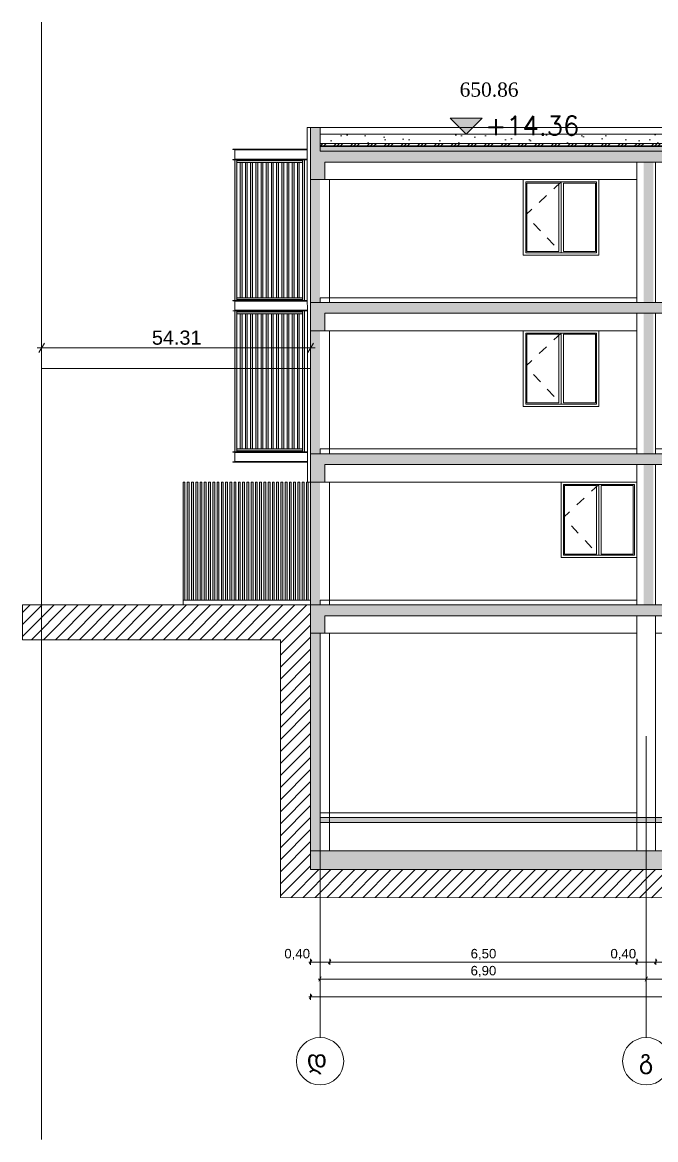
# Model space of a CAD drawing. Header units: metres. Extents: x 476297 to 476657, y 4620828 to 4621206.
# Drawn here: x 476625.91 to 476639.31, y 4621104.09 to 4621127.73 of the extents above; entities that cross this region are included whole.
import ezdxf

# ---------------------------------------------------------------- set-up
doc = ezdxf.new("R2010")
doc.units = ezdxf.units.M
doc.header["$MEASUREMENT"] = 0
doc.linetypes.add('Dashed', pattern=[0.423333, 0.211667, -0.211667])
for name, color, linetype in [('0_0 Architecture', 7, 'Continuous'), ('0_Pen_No__1', 7, 'Continuous'), ('0_Pen_No__250', 7, 'Continuous'), ('0_Pen_No__7', 7, 'Continuous'), ('2D Drafting - General_Pen_No__250', 7, 'Continuous'), ('2D Drafting - General_Pen_No__250_Pen_No__7', 7, 'Continuous'), ('2D Drafting - General_Pen_No__7', 7, 'Continuous'), ('a-iataki_Pen_No__5_Pen_No__5', 7, 'Continuous'), ('gegmebi_Pen_No__7', 7, 'Continuous'), ('kar-panjara_Pen_No__7', 7, 'Continuous'), ('New2D Drafting - General_Pen_No__250_Pen_No__7', 7, 'Continuous'), ('New2D Drafting - General_Pen_No__30_Pen_No__9_Pen_No__9', 7, 'Continuous'), ('New2D Drafting - General_Pen_No__7', 7, 'Continuous'), ('NewNew_piketebi_Pen_No__7', 7, 'Continuous'), ('Newreg_nak', 7, 'Continuous'), ('NewStructural - Bearing', 7, 'Continuous'), ('Structural - Bearing', 7, 'Continuous'), ('Structural - Bearing_Pen_No__7_Pen_No__7', 7, 'Continuous'), ('zoma', 7, 'Continuous'), ('zoma_Pen_No__1', 7, 'Continuous'), ('zoma_Pen_No__5_Pen_No__5', 7, 'Continuous')]:
    doc.layers.add(name, color=color, linetype=linetype)
doc.styles.add('GENERATED_STYLE_2', font='arial.ttf')
doc.styles.add('GENERATED_STYLE_6', font='times.ttf')
doc.styles.add('GENERATED_STYLE_7', font='sylfaen.ttf')
doc.linetypes.add('Break', pattern='A,0,[1,A-1 áƒ¡áƒ\x90áƒ®áƒšáƒ˜ - áƒ›áƒ¨áƒ”áƒœáƒ”áƒ‘áƒšáƒ”áƒ‘áƒ¡1.Shx,S=0.015679,R=0,X=0,Y=0],-1.975557,0', length=1.975557)
doc.dimstyles.new('GENERATED_STYLE__1', dxfattribs={"dimtxt": 0.2, "dimasz": 0.064421, "dimexe": 0.18, "dimexo": 0.003, "dimgap": 0.09, "dimtad": 1, "dimtih": 1, "dimtoh": 1, "dimzin": 0, "dimdsep": 46, "dimtxsty": 'GENERATED_STYLE_2', "dimblk": 'ARROWHEAD_2', "dimblk1": 'ARROWHEAD_2', "dimblk2": 'ARROWHEAD_2', "dimcen": 0.09, "dimclrd": 142, "dimclre": 142, "dimclrt": 142, "dimadec": 0, "dimazin": 0, "dimtfac": 1, "dimtdec": 4, "dimtmove": 0, "dimatfit": 3, "dimfxl": 1, "dimtolj": 1, "dimtzin": 0, "dimarcsym": 0})
doc.dimstyles.new('GENERATED_STYLE__3', dxfattribs={"dimtxt": 0.3, "dimasz": 0.152, "dimexe": 0.18, "dimexo": 0.003, "dimgap": 0.09, "dimtad": 1, "dimtih": 1, "dimtoh": 1, "dimzin": 0, "dimdsep": 46, "dimtxsty": 'GENERATED_STYLE_2', "dimblk": 'ARROWHEAD_2', "dimblk1": 'ARROWHEAD_2', "dimblk2": 'ARROWHEAD_2', "dimcen": 0.09, "dimclrd": 1, "dimclre": 1, "dimclrt": 1, "dimadec": 0, "dimazin": 0, "dimtfac": 1, "dimtdec": 4, "dimtmove": 0, "dimatfit": 3, "dimfxl": 1, "dimtolj": 1, "dimtzin": 0, "dimarcsym": 0})

# ---------------------------------------------------------------- blocks, each defined once
blk = doc.blocks.new('*D131', base_point=(476844.527, 4621385.791))
at = {"layer": 'zoma', "color": 142, "linetype": 'Continuous', "lineweight": 0, "transparency": 16777216}
for p, q in [((476632.231, 4621107.532), (476632.182, 4621107.447)), ((476632.207, 4621107.426), (476632.207, 4621107.553)), ((476639.131, 4621107.532), (476639.082, 4621107.447)), ((476639.107, 4621107.426), (476639.107, 4621107.553)), ((476632.165, 4621107.489), (476632.207, 4621107.489)), ((476632.207, 4621107.489), (476639.107, 4621107.489)), ((476639.107, 4621107.489), (476642.606, 4621107.489))]:
    blk.add_line(p, q, dxfattribs=at)
at = {"layer": 'zoma', "color": 142, "lineweight": 0, "transparency": 16777216, "insert": (476635.391, 4621107.529), "char_height": 0.2, "attachment_point": 7, "style": 'GENERATED_STYLE_2'}
blk.add_mtext('\\A1;{\\pql;\\fArial CYR|b0|i0|c204|p34;6,90}', dxfattribs=at)
blk = doc.blocks.new('ARROWHEAD_2')
at = {"color": 0, "linetype": 'Continuous', "lineweight": 0}
for p, q in [((0, 0), (-1, 0)), ((-0.38, -0.66), (0.38, 0.66))]:
    blk.add_line(p, q, dxfattribs=at)
blk = doc.blocks.new('*D132', base_point=(476844.527, 4621385.791))
at = {"layer": 'zoma', "color": 142, "linetype": 'Continuous', "lineweight": 0, "transparency": 16777216}
for p, q in [((476639.131, 4621107.532), (476639.082, 4621107.447)), ((476642.631, 4621107.532), (476642.582, 4621107.447)), ((476642.606, 4621107.426), (476642.606, 4621107.553)), ((476639.107, 4621107.489), (476642.606, 4621107.489))]:
    blk.add_line(p, q, dxfattribs=at)
at = {"layer": 'zoma', "color": 142, "lineweight": 0, "transparency": 16777216, "insert": (476640.59, 4621107.529), "char_height": 0.2, "attachment_point": 7, "style": 'GENERATED_STYLE_2'}
blk.add_mtext('\\A1;{\\pql;\\fArial CYR|b0|i0|c204|p34;3,50}', dxfattribs=at)
blk = doc.blocks.new('*D134', base_point=(476844.527, 4621385.791))
at = {"layer": 'zoma', "color": 142, "linetype": 'Continuous', "lineweight": 0, "transparency": 16777216}
for p, q in [((476631.965, 4621107.849), (476632.007, 4621107.849)), ((476632.031, 4621107.892), (476631.982, 4621107.807)), ((476632.007, 4621107.786), (476632.007, 4621107.913)), ((476632.007, 4621107.849), (476632.41, 4621107.849)), ((476632.434, 4621107.892), (476632.385, 4621107.807)), ((476632.41, 4621107.786), (476632.41, 4621107.913)), ((476632.41, 4621107.849), (476638.907, 4621107.849))]:
    blk.add_line(p, q, dxfattribs=at)
at = {"layer": 'zoma', "color": 142, "lineweight": 0, "transparency": 16777216, "insert": (476631.45, 4621107.889), "char_height": 0.2, "attachment_point": 7, "style": 'GENERATED_STYLE_2'}
blk.add_mtext('\\A1;{\\pql;\\fArial CYR|b0|i0|c204|p34;0,40}', dxfattribs=at)
blk = doc.blocks.new('*D135', base_point=(476844.527, 4621385.791))
at = {"layer": 'zoma', "color": 142, "linetype": 'Continuous', "lineweight": 0, "transparency": 16777216}
for p, q in [((476632.434, 4621107.892), (476632.385, 4621107.807)), ((476632.41, 4621107.849), (476638.907, 4621107.849)), ((476638.931, 4621107.892), (476638.882, 4621107.807))]:
    blk.add_line(p, q, dxfattribs=at)
at = {"layer": 'zoma', "color": 142, "lineweight": 0, "transparency": 16777216, "char_height": 0.2, "attachment_point": 7, "style": 'GENERATED_STYLE_2'}
for s, insert in [('\\A1;{\\pql;\\fArial CYR|b0|i0|c204|p34;6,50}', (476635.392, 4621107.889)), ('\\A1;{\\pql;\\fArial CYR|b0|i0|c204|p34;0,40}', (476638.35, 4621107.889))]:
    blk.add_mtext(s, dxfattribs=dict(at, insert=insert))
blk = doc.blocks.new('*D136', base_point=(476844.527, 4621385.791))
at = {"layer": 'zoma', "color": 142, "linetype": 'Continuous', "lineweight": 0, "transparency": 16777216}
for p, q in [((476632.41, 4621107.849), (476638.907, 4621107.849)), ((476638.931, 4621107.892), (476638.882, 4621107.807)), ((476638.907, 4621107.786), (476638.907, 4621107.913)), ((476638.907, 4621107.849), (476639.307, 4621107.849)), ((476639.332, 4621107.892), (476639.283, 4621107.807))]:
    blk.add_line(p, q, dxfattribs=at)
blk = doc.blocks.new('*D137', base_point=(476844.527, 4621385.791))
at = {"layer": 'zoma', "color": 142, "linetype": 'Continuous', "lineweight": 0, "transparency": 16777216}
for p, q in [((476638.907, 4621107.849), (476639.307, 4621107.849)), ((476639.332, 4621107.892), (476639.283, 4621107.807)), ((476639.307, 4621107.786), (476639.307, 4621107.913)), ((476639.307, 4621107.849), (476642.407, 4621107.849)), ((476642.431, 4621107.892), (476642.382, 4621107.807)), ((476642.407, 4621107.786), (476642.407, 4621107.913))]:
    blk.add_line(p, q, dxfattribs=at)
at = {"layer": 'zoma', "color": 142, "lineweight": 0, "transparency": 16777216, "char_height": 0.2, "attachment_point": 7, "style": 'GENERATED_STYLE_2'}
for s, insert in [('\\A1;{\\pql;\\fArial CYR|b0|i0|c204|p34;3,10}', (476640.591, 4621107.889)), ('\\A1;{\\pql;\\fArial CYR|b0|i0|c204|p34;0,40}', (476641.85, 4621107.889))]:
    blk.add_mtext(s, dxfattribs=dict(at, insert=insert))
blk = doc.blocks.new('*D141', base_point=(476844.527, 4621385.791))
at = {"layer": 'zoma', "color": 142, "linetype": 'Continuous', "lineweight": 0, "transparency": 16777216}
for p, q in [((476632.007, 4621107.113), (476631.965, 4621107.113)), ((476632.031, 4621107.155), (476631.982, 4621107.07)), ((476632.007, 4621107.176), (476632.007, 4621107.049)), ((476649.707, 4621107.113), (476632.007, 4621107.113)), ((476649.682, 4621107.07), (476649.731, 4621107.155)), ((476649.707, 4621107.176), (476649.707, 4621107.049)), ((476649.748, 4621107.113), (476649.707, 4621107.113))]:
    blk.add_line(p, q, dxfattribs=at)
at = {"layer": 'zoma', "color": 142, "lineweight": 0, "transparency": 16777216, "insert": (476640.515, 4621107.153), "char_height": 0.2, "attachment_point": 7, "style": 'GENERATED_STYLE_2'}
blk.add_mtext('\\A1;{\\pql;\\fArial CYR|b0|i0|c204|p34;17,70}', dxfattribs=at)
blk = doc.blocks.new('*D708', base_point=(476844.527, 4621385.791))
at = {"layer": 'zoma', "color": 1, "linetype": 'Continuous', "lineweight": 0, "transparency": 16777216}
for p, q in [((476626.315, 4621120.994), (476626.315, 4621120.694)), ((476632.007, 4621120.994), (476632.007, 4621120.694)), ((476626.315, 4621120.844), (476626.217, 4621120.844)), ((476626.373, 4621120.944), (476626.257, 4621120.744)), ((476632.007, 4621120.844), (476626.315, 4621120.844)), ((476631.949, 4621120.744), (476632.065, 4621120.944)), ((476632.105, 4621120.844), (476632.007, 4621120.844))]:
    blk.add_line(p, q, dxfattribs=at)
at = {"layer": 'zoma', "color": 1, "lineweight": 0, "transparency": 16777216, "insert": (476628.648, 4621120.904), "char_height": 0.3, "attachment_point": 7, "style": 'GENERATED_STYLE_2'}
blk.add_mtext('\\A1;{\\pql;\\fArial CYR|b0|i0|c204|p34;54.31}', dxfattribs=at)

msp = doc.modelspace()

# ---------------------------------------------------------------- hatches: boundary and pattern name
at = {"layer": '0_0 Architecture', "linetype": 'Continuous', "lineweight": 0}
h = msp.add_hatch(dxfattribs=at)
h.set_pattern_fill('CUT_STONE', style=0, pattern_type=2)
h.set_pattern_definition([(45, (476844.52715, 4621386.59104), (-0.25455844, 0.25455844), [0, -0.24, 0, -0.36]), (110, (476845.32715, 4621386.59104), (0.33828934, 0.12312725), [0, -0.176, 0, -0.304])])
h.paths.add_polyline_path([(476649.506, 4621125.363), (476632.206, 4621125.363), (476632.206, 4621125.163), (476649.506, 4621125.163)])
h = msp.add_hatch(dxfattribs=at)
h.set_pattern_fill('ALUMINUM', style=0, pattern_type=2)
h.set_pattern_definition([(45, (476844.52715, 4621385.79104), (-0.1767767, 0.1767767), []), (45, (476844.4918, 4621385.8264), (-0.1767767, 0.1767767), []), (45, (476844.45644, 4621385.86175), (-0.1767767, 0.1767767), [])])
h.paths.add_polyline_path([(476649.506, 4621125.163), (476632.206, 4621125.163), (476632.206, 4621125.113), (476649.506, 4621125.113)])
h = msp.add_hatch(dxfattribs=at)
h.set_pattern_fill('STRUCTURAL_CONCRETE', style=0, pattern_type=2)
h.set_pattern_definition([(0, (476844.52715, 4621385.79104), (0, 0.6235383), [0.06, -0.3]), (0, (476844.70715, 4621386.1028), (0, 0.6235383), [0.06, -0.3]), (60, (476844.52715, 4621385.79104), (-0.54, 0.3117692), [0.06, -0.3]), (60, (476844.88715, 4621385.79104), (-0.54, 0.3117692), [0.06, -0.3]), (120, (476844.58715, 4621385.79104), (0.54, 0.3117692), [0.06, -0.3]), (120, (476844.94715, 4621385.79104), (0.54, 0.3117692), [0.06, -0.3]), (0, (476844.52715, 4621385.85104), (0, 0.120000005), [0, -0.120000005, 0, -0.180000007]), (45, (476844.58715, 4621385.85104), (-0.084852817, 0.084852817), [0, -0.090000004, 0, -0.150000006])])
h.paths.add_polyline_path([(476649.506, 4621125.102), (476632.206, 4621125.102), (476632.206, 4621125.003), (476649.506, 4621125.003)])
msp.add_hatch(color=250, dxfattribs=at).paths.add_polyline_path([(476632.007, 4621110.203), (476649.706, 4621110.203), (476649.706, 4621109.803), (476632.007, 4621109.803)])
at = {"layer": '0_Pen_No__250', "linetype": 'Continuous', "lineweight": 0}
msp.add_hatch(color=142, dxfattribs=at).paths.add_polyline_path([(476635.299, 4621125.363), (476635.637, 4621125.701), (476634.962, 4621125.701)])
at = {"layer": '2D Drafting - General_Pen_No__250', "linetype": 'Continuous', "lineweight": 0}
for points in [[(476632.006, 4621125.502), (476632.006, 4621124.403), (476632.306, 4621124.403), (476632.306, 4621124.773), (476649.406, 4621124.773), (476649.406, 4621124.403), (476649.706, 4621124.403), (476649.706, 4621124.823), (476649.706, 4621125.003), (476649.706, 4621125.502), (476649.506, 4621125.502), (476649.506, 4621125.003), (476632.206, 4621125.003), (476632.206, 4621125.502)], [(476632.006, 4621121.203), (476632.006, 4621121.573), (476632.006, 4621121.803), (476649.506, 4621121.803), (476649.706, 4621121.803), (476649.706, 4621121.623), (476649.706, 4621121.203), (476649.406, 4621121.203), (476649.406, 4621121.573), (476632.306, 4621121.573), (476632.306, 4621121.203)], [(476632.006, 4621118.603), (476632.207, 4621118.603), (476632.306, 4621118.603), (476649.506, 4621118.603), (476649.706, 4621118.603), (476649.706, 4621118.423), (476649.706, 4621118.003), (476649.406, 4621118.003), (476649.406, 4621118.373), (476632.306, 4621118.373), (476632.306, 4621118.003), (476632.006, 4621118.003)], [(476632.207, 4621115.403), (476632.306, 4621115.403), (476649.706, 4621115.403), (476649.706, 4621114.803), (476649.406, 4621114.803), (476649.406, 4621115.172), (476632.306, 4621115.172), (476632.306, 4621114.803), (476632.006, 4621114.803), (476632.006, 4621115.403)], [(476632.207, 4621110.903), (476632.207, 4621110.803), (476649.507, 4621110.803), (476649.507, 4621110.903)]]:
    msp.add_hatch(color=7, dxfattribs=at).paths.add_polyline_path(points)
at = {"layer": '2D Drafting - General_Pen_No__250_Pen_No__7', "linetype": 'Continuous', "lineweight": 0}
for color, points in [(7, [(476639.256, 4621115.403), (476639.256, 4621124.773), (476639.056, 4621124.773), (476639.056, 4621115.403)]), (7, [(476632.206, 4621121.803), (476632.206, 4621124.403), (476632.006, 4621124.403), (476632.006, 4621121.803)]), (7, [(476632.206, 4621118.603), (476632.206, 4621121.203), (476632.006, 4621121.203), (476632.006, 4621118.603)]), (7, [(476632.206, 4621115.403), (476632.206, 4621118.003), (476632.006, 4621118.003), (476632.006, 4621115.403)]), (154, [(476632.007, 4621110.203), (476632.007, 4621114.803), (476632.207, 4621114.803), (476632.207, 4621110.203)])]:
    msp.add_hatch(color=color, dxfattribs=at).paths.add_polyline_path(points)
at = {"layer": 'New2D Drafting - General_Pen_No__250_Pen_No__7', "linetype": 'Continuous', "lineweight": 0}
h = msp.add_hatch(dxfattribs=at)
h.set_pattern_fill('BATT_INSULATION', style=0, pattern_type=2)
h.set_pattern_definition([(60, (476844.52715, 4621385.791044), (-0.038971143, 0.0225), []), (122.833095, (476844.52715, 4621385.791044), (0.0368060797, 0.01875), [])])
h.paths.add_polyline_path([(476632.206, 4621125.102), (476649.506, 4621125.102), (476649.506, 4621125.113), (476632.206, 4621125.113)])
at = {"layer": 'New2D Drafting - General_Pen_No__30_Pen_No__9_Pen_No__9', "linetype": 'Continuous', "lineweight": 0}
for points in [[(476630.446, 4621124.822), (476630.406, 4621124.822), (476630.406, 4621121.842), (476630.446, 4621121.842)], [(476631.836, 4621124.802), (476631.836, 4621124.762), (476630.446, 4621124.762), (476630.446, 4621124.802)], [(476631.836, 4621124.822), (476631.876, 4621124.822), (476631.876, 4621121.842), (476631.836, 4621121.842)], [(476630.557, 4621124.762), (476630.517, 4621124.762), (476630.517, 4621121.902), (476630.557, 4621121.902)], [(476630.627, 4621124.762), (476630.667, 4621124.762), (476630.667, 4621121.902), (476630.627, 4621121.902)], [(476630.737, 4621124.762), (476630.777, 4621124.762), (476630.777, 4621121.902), (476630.737, 4621121.902)], [(476630.847, 4621124.762), (476630.887, 4621124.762), (476630.887, 4621121.902), (476630.847, 4621121.902)], [(476630.957, 4621124.762), (476630.997, 4621124.762), (476630.997, 4621121.902), (476630.957, 4621121.902)], [(476631.107, 4621124.762), (476631.067, 4621124.762), (476631.067, 4621121.902), (476631.107, 4621121.902)], [(476631.177, 4621124.762), (476631.217, 4621124.762), (476631.217, 4621121.902), (476631.177, 4621121.902)], [(476631.287, 4621124.762), (476631.327, 4621124.762), (476631.327, 4621121.902), (476631.287, 4621121.902)], [(476631.437, 4621124.762), (476631.397, 4621124.762), (476631.397, 4621121.902), (476631.437, 4621121.902)], [(476631.507, 4621124.762), (476631.547, 4621124.762), (476631.547, 4621121.902), (476631.507, 4621121.902)], [(476631.617, 4621124.762), (476631.657, 4621124.762), (476631.657, 4621121.902), (476631.617, 4621121.902)], [(476631.767, 4621124.762), (476631.727, 4621124.762), (476631.727, 4621121.902), (476631.767, 4621121.902)], [(476631.836, 4621121.902), (476631.836, 4621121.862), (476630.446, 4621121.862), (476630.446, 4621121.902)], [(476630.446, 4621121.622), (476630.406, 4621121.622), (476630.406, 4621118.642), (476630.446, 4621118.642)], [(476631.836, 4621121.602), (476631.836, 4621121.562), (476630.446, 4621121.562), (476630.446, 4621121.602)], [(476630.557, 4621121.562), (476630.517, 4621121.562), (476630.517, 4621118.702), (476630.557, 4621118.702)], [(476630.627, 4621121.562), (476630.667, 4621121.562), (476630.667, 4621118.702), (476630.627, 4621118.702)], [(476630.737, 4621121.562), (476630.777, 4621121.562), (476630.777, 4621118.702), (476630.737, 4621118.702)], [(476630.847, 4621121.562), (476630.887, 4621121.562), (476630.887, 4621118.702), (476630.847, 4621118.702)], [(476630.957, 4621121.562), (476630.997, 4621121.562), (476630.997, 4621118.702), (476630.957, 4621118.702)], [(476631.107, 4621121.562), (476631.067, 4621121.562), (476631.067, 4621118.702), (476631.107, 4621118.702)], [(476631.177, 4621121.562), (476631.217, 4621121.562), (476631.217, 4621118.702), (476631.177, 4621118.702)], [(476631.287, 4621121.562), (476631.327, 4621121.562), (476631.327, 4621118.702), (476631.287, 4621118.702)], [(476631.437, 4621121.562), (476631.397, 4621121.562), (476631.397, 4621118.702), (476631.437, 4621118.702)], [(476631.547, 4621121.562), (476631.507, 4621121.562), (476631.507, 4621118.702), (476631.547, 4621118.702)], [(476631.617, 4621121.562), (476631.657, 4621121.562), (476631.657, 4621118.702), (476631.617, 4621118.702)], [(476631.727, 4621121.562), (476631.767, 4621121.562), (476631.767, 4621118.702), (476631.727, 4621118.702)], [(476631.836, 4621121.622), (476631.876, 4621121.622), (476631.876, 4621118.642), (476631.836, 4621118.642)], [(476631.836, 4621118.702), (476631.836, 4621118.662), (476630.446, 4621118.662), (476630.446, 4621118.702)], [(476629.307, 4621118.003), (476629.347, 4621118.003), (476629.347, 4621115.503), (476629.307, 4621115.503)], [(476629.397, 4621118.003), (476629.437, 4621118.003), (476629.437, 4621115.503), (476629.397, 4621115.503)], [(476629.487, 4621118.003), (476629.527, 4621118.003), (476629.527, 4621115.503), (476629.487, 4621115.503)], [(476629.577, 4621118.003), (476629.617, 4621118.003), (476629.617, 4621115.503), (476629.577, 4621115.503)], [(476629.667, 4621118.003), (476629.707, 4621118.003), (476629.707, 4621115.503), (476629.667, 4621115.503)], [(476629.757, 4621118.003), (476629.797, 4621118.003), (476629.797, 4621115.503), (476629.757, 4621115.503)], [(476629.847, 4621118.003), (476629.887, 4621118.003), (476629.887, 4621115.503), (476629.847, 4621115.503)], [(476629.937, 4621118.003), (476629.977, 4621118.003), (476629.977, 4621115.503), (476629.937, 4621115.503)], [(476630.027, 4621118.003), (476630.067, 4621118.003), (476630.067, 4621115.503), (476630.027, 4621115.503)], [(476630.117, 4621118.003), (476630.157, 4621118.003), (476630.157, 4621115.503), (476630.117, 4621115.503)], [(476630.207, 4621118.003), (476630.247, 4621118.003), (476630.247, 4621115.503), (476630.207, 4621115.503)], [(476630.297, 4621118.003), (476630.337, 4621118.003), (476630.337, 4621115.503), (476630.297, 4621115.503)], [(476630.387, 4621118.003), (476630.427, 4621118.003), (476630.427, 4621115.503), (476630.387, 4621115.503)], [(476630.477, 4621118.003), (476630.517, 4621118.003), (476630.517, 4621115.503), (476630.477, 4621115.503)], [(476630.567, 4621118.003), (476630.607, 4621118.003), (476630.607, 4621115.503), (476630.567, 4621115.503)], [(476630.657, 4621118.003), (476630.697, 4621118.003), (476630.697, 4621115.503), (476630.657, 4621115.503)], [(476630.747, 4621118.003), (476630.787, 4621118.003), (476630.787, 4621115.503), (476630.747, 4621115.503)], [(476630.837, 4621118.003), (476630.877, 4621118.003), (476630.877, 4621115.503), (476630.837, 4621115.503)], [(476630.927, 4621118.003), (476630.967, 4621118.003), (476630.967, 4621115.503), (476630.927, 4621115.503)], [(476631.017, 4621118.003), (476631.057, 4621118.003), (476631.057, 4621115.503), (476631.017, 4621115.503)], [(476631.107, 4621118.003), (476631.147, 4621118.003), (476631.147, 4621115.503), (476631.107, 4621115.503)], [(476631.197, 4621118.003), (476631.237, 4621118.003), (476631.237, 4621115.503), (476631.197, 4621115.503)], [(476631.287, 4621118.003), (476631.327, 4621118.003), (476631.327, 4621115.503), (476631.287, 4621115.503)], [(476631.377, 4621118.003), (476631.417, 4621118.003), (476631.417, 4621115.503), (476631.377, 4621115.503)], [(476631.467, 4621118.003), (476631.507, 4621118.003), (476631.507, 4621115.503), (476631.467, 4621115.503)], [(476631.557, 4621118.003), (476631.597, 4621118.003), (476631.597, 4621115.503), (476631.557, 4621115.503)], [(476631.647, 4621118.003), (476631.687, 4621118.003), (476631.687, 4621115.503), (476631.647, 4621115.503)], [(476631.737, 4621118.003), (476631.777, 4621118.003), (476631.777, 4621115.503), (476631.737, 4621115.503)], [(476631.827, 4621118.003), (476631.867, 4621118.003), (476631.867, 4621115.503), (476631.827, 4621115.503)], [(476631.917, 4621118.003), (476631.957, 4621118.003), (476631.957, 4621115.503), (476631.917, 4621115.503)]]:
    msp.add_hatch(color=255, dxfattribs=at).paths.add_polyline_path(points)
at = {"layer": 'New2D Drafting - General_Pen_No__7', "linetype": 'Continuous', "lineweight": 0}
h = msp.add_hatch(dxfattribs=at)
h.set_pattern_fill('MASONRY_BLOCK', style=0, pattern_type=2)
h.set_pattern_definition([(45, (476844.52715, 4621385.79104), (-0.12727922, 0.12727922), [])])
h.paths.add_polyline_path([(476625.907, 4621114.668), (476625.907, 4621115.403), (476632.007, 4621115.403), (476632.007, 4621109.803), (476649.706, 4621109.803), (476649.706, 4621110.903), (476655.995, 4621110.903), (476655.995, 4621110.299), (476650.307, 4621110.299), (476650.307, 4621109.2), (476631.367, 4621109.216), (476631.369, 4621114.666)])

# ---------------------------------------------------------------- linework, layer by layer
at = {"layer": '0_0 Architecture', "color": 7, "linetype": 'Continuous', "lineweight": 0, "flags": 128}
for points in [[(476649.506, 4621125.363), (476632.206, 4621125.363), (476632.206, 4621125.163), (476649.506, 4621125.163)], [(476649.506, 4621125.163), (476632.206, 4621125.163), (476632.206, 4621125.113), (476649.506, 4621125.113)], [(476649.506, 4621125.102), (476632.206, 4621125.102), (476632.206, 4621125.003), (476649.506, 4621125.003)], [(476632.007, 4621110.203), (476649.706, 4621110.203), (476649.706, 4621109.803), (476632.007, 4621109.803)]]:
    msp.add_lwpolyline(points, close=True, dxfattribs=at)
at = {"layer": '0_Pen_No__1', "color": 7, "linetype": 'Continuous', "lineweight": 0, "flags": 128}
for points in [[(476635.299, 4621125.363), (476634.962, 4621125.701), (476635.299, 4621125.701)], [(476635.299, 4621125.363), (476635.637, 4621125.701), (476635.299, 4621125.701)], [(476636.562, 4621125.363), (476634.962, 4621125.363)]]:
    msp.add_lwpolyline(points, dxfattribs=at)
at = {"layer": '0_Pen_No__250', "color": 142, "linetype": 'Continuous', "lineweight": 0, "flags": 128}
msp.add_lwpolyline([(476635.299, 4621125.363), (476635.637, 4621125.701), (476634.962, 4621125.701)], close=True, dxfattribs=at)
at = {"layer": '0_Pen_No__7', "color": 252, "linetype": 'Continuous', "lineweight": 0, "flags": 128}
for points in [[(476638.106, 4621124.403), (476636.506, 4621124.403), (476636.506, 4621122.803), (476638.106, 4621122.803)], [(476638.106, 4621121.203), (476636.506, 4621121.203), (476636.506, 4621119.603), (476638.106, 4621119.603)], [(476638.906, 4621118.003), (476637.306, 4621118.003), (476637.306, 4621116.403), (476638.906, 4621116.403)]]:
    msp.add_lwpolyline(points, close=True, dxfattribs=at)
at = {"layer": '2D Drafting - General_Pen_No__250', "color": 7, "linetype": 'Continuous', "lineweight": 0, "flags": 128}
for points in [[(476632.006, 4621125.502), (476632.006, 4621124.403), (476632.306, 4621124.403), (476632.306, 4621124.773), (476649.406, 4621124.773), (476649.406, 4621124.403), (476649.706, 4621124.403), (476649.706, 4621124.823), (476649.706, 4621125.003), (476649.706, 4621125.502), (476649.506, 4621125.502), (476649.506, 4621125.003), (476632.206, 4621125.003), (476632.206, 4621125.502)], [(476632.006, 4621121.203), (476632.006, 4621121.573), (476632.006, 4621121.803), (476649.506, 4621121.803), (476649.706, 4621121.803), (476649.706, 4621121.623), (476649.706, 4621121.203), (476649.406, 4621121.203), (476649.406, 4621121.573), (476632.306, 4621121.573), (476632.306, 4621121.203)], [(476632.006, 4621118.603), (476632.207, 4621118.603), (476632.306, 4621118.603), (476649.506, 4621118.603), (476649.706, 4621118.603), (476649.706, 4621118.423), (476649.706, 4621118.003), (476649.406, 4621118.003), (476649.406, 4621118.373), (476632.306, 4621118.373), (476632.306, 4621118.003), (476632.006, 4621118.003)], [(476632.207, 4621115.403), (476632.306, 4621115.403), (476649.706, 4621115.403), (476649.706, 4621114.803), (476649.406, 4621114.803), (476649.406, 4621115.172), (476632.306, 4621115.172), (476632.306, 4621114.803), (476632.006, 4621114.803), (476632.006, 4621115.403)], [(476632.207, 4621110.903), (476632.207, 4621110.803), (476649.507, 4621110.803), (476649.507, 4621110.903)]]:
    msp.add_lwpolyline(points, close=True, dxfattribs=at)
at = {"layer": '2D Drafting - General_Pen_No__250_Pen_No__7', "color": 7, "linetype": 'Continuous', "lineweight": 0, "flags": 128}
msp.add_lwpolyline([(476632.007, 4621110.203), (476632.007, 4621114.803), (476632.207, 4621114.803), (476632.207, 4621110.203)], close=True, dxfattribs=at)
at = {"layer": '2D Drafting - General_Pen_No__7', "color": 252, "linetype": 'Dashed', "lineweight": 0, "flags": 128}
for points in [[(476637.307, 4621124.353), (476636.557, 4621123.653), (476637.306, 4621122.853)], [(476637.307, 4621121.153), (476636.557, 4621120.453), (476637.306, 4621119.653)], [(476638.106, 4621117.953), (476637.356, 4621117.253), (476638.106, 4621116.453)]]:
    msp.add_lwpolyline(points, dxfattribs=at)
at = {"layer": 'gegmebi_Pen_No__7', "color": 7, "linetype": 'Continuous', "lineweight": 0}
msp.add_line((476632.206, 4621125.502), (476649.506, 4621125.502), dxfattribs=at)
at = {"layer": 'gegmebi_Pen_No__7', "color": 251, "linetype": 'Continuous', "lineweight": 0}
for p, q in [((476632.406, 4621124.403), (476638.906, 4621124.403)), ((476632.406, 4621121.203), (476638.906, 4621121.203)), ((476632.406, 4621118.003), (476638.906, 4621118.003)), ((476632.406, 4621114.803), (476638.906, 4621114.803)), ((476639.306, 4621114.803), (476642.406, 4621114.803))]:
    msp.add_line(p, q, dxfattribs=at)
at = {"layer": 'gegmebi_Pen_No__7', "color": 7, "linetype": 'Continuous', "lineweight": 0, "flags": 128}
for points in [[(476632.207, 4621121.803), (476638.907, 4621121.803), (476638.907, 4621121.903), (476632.207, 4621121.903)], [(476632.207, 4621118.603), (476638.907, 4621118.603), (476638.907, 4621118.703), (476632.207, 4621118.703)], [(476639.306, 4621118.603), (476642.406, 4621118.603), (476642.406, 4621118.703), (476639.306, 4621118.703)], [(476629.307, 4621115.403), (476632.007, 4621115.403), (476632.007, 4621115.503), (476629.307, 4621115.503)], [(476632.207, 4621115.403), (476638.907, 4621115.403), (476638.907, 4621115.503), (476632.207, 4621115.503)], [(476632.207, 4621110.903), (476638.906, 4621110.903), (476638.906, 4621111.003), (476632.207, 4621111.003)]]:
    msp.add_lwpolyline(points, close=True, dxfattribs=at)
at = {"layer": 'kar-panjara_Pen_No__7', "color": 7, "linetype": 'Continuous', "lineweight": 0, "flags": 128}
for points in [[(476639.306, 4621124.773), (476639.306, 4621121.803), (476638.906, 4621121.803), (476638.906, 4621124.773)], [(476632.406, 4621124.403), (476632.406, 4621121.803), (476632.006, 4621121.803), (476632.006, 4621124.403)], [(476639.306, 4621121.573), (476639.306, 4621118.603), (476638.906, 4621118.603), (476638.906, 4621121.573)], [(476632.406, 4621121.203), (476632.406, 4621118.603), (476632.006, 4621118.603), (476632.006, 4621121.203)], [(476639.306, 4621118.373), (476639.306, 4621115.403), (476638.906, 4621115.403), (476638.906, 4621118.373)], [(476632.406, 4621118.003), (476632.406, 4621115.403), (476632.006, 4621115.403), (476632.006, 4621118.003)], [(476639.306, 4621115.173), (476639.306, 4621110.203), (476638.906, 4621110.203), (476638.906, 4621115.173)], [(476632.406, 4621114.803), (476632.406, 4621110.203), (476632.006, 4621110.203), (476632.006, 4621114.803)]]:
    msp.add_lwpolyline(points, close=True, dxfattribs=at)
at = {"layer": 'New2D Drafting - General_Pen_No__250_Pen_No__7', "color": 7, "linetype": 'Continuous', "lineweight": 0, "flags": 128}
msp.add_lwpolyline([(476632.206, 4621125.102), (476649.506, 4621125.102), (476649.506, 4621125.113), (476632.206, 4621125.113)], close=True, dxfattribs=at)
at = {"layer": 'New2D Drafting - General_Pen_No__30_Pen_No__9_Pen_No__9', "color": 7, "linetype": 'Continuous', "lineweight": 0, "flags": 128}
for points in [[(476630.446, 4621124.822), (476630.406, 4621124.822), (476630.406, 4621121.842), (476630.446, 4621121.842)], [(476631.836, 4621124.802), (476631.836, 4621124.762), (476630.446, 4621124.762), (476630.446, 4621124.802)], [(476631.836, 4621124.822), (476631.876, 4621124.822), (476631.876, 4621121.842), (476631.836, 4621121.842)], [(476630.557, 4621124.762), (476630.517, 4621124.762), (476630.517, 4621121.902), (476630.557, 4621121.902)], [(476630.627, 4621124.762), (476630.667, 4621124.762), (476630.667, 4621121.902), (476630.627, 4621121.902)], [(476630.737, 4621124.762), (476630.777, 4621124.762), (476630.777, 4621121.902), (476630.737, 4621121.902)], [(476630.847, 4621124.762), (476630.887, 4621124.762), (476630.887, 4621121.902), (476630.847, 4621121.902)], [(476630.957, 4621124.762), (476630.997, 4621124.762), (476630.997, 4621121.902), (476630.957, 4621121.902)], [(476631.107, 4621124.762), (476631.067, 4621124.762), (476631.067, 4621121.902), (476631.107, 4621121.902)], [(476631.177, 4621124.762), (476631.217, 4621124.762), (476631.217, 4621121.902), (476631.177, 4621121.902)], [(476631.287, 4621124.762), (476631.327, 4621124.762), (476631.327, 4621121.902), (476631.287, 4621121.902)], [(476631.437, 4621124.762), (476631.397, 4621124.762), (476631.397, 4621121.902), (476631.437, 4621121.902)], [(476631.507, 4621124.762), (476631.547, 4621124.762), (476631.547, 4621121.902), (476631.507, 4621121.902)], [(476631.617, 4621124.762), (476631.657, 4621124.762), (476631.657, 4621121.902), (476631.617, 4621121.902)], [(476631.767, 4621124.762), (476631.727, 4621124.762), (476631.727, 4621121.902), (476631.767, 4621121.902)], [(476631.836, 4621121.902), (476631.836, 4621121.862), (476630.446, 4621121.862), (476630.446, 4621121.902)], [(476630.446, 4621121.622), (476630.406, 4621121.622), (476630.406, 4621118.642), (476630.446, 4621118.642)], [(476631.836, 4621121.602), (476631.836, 4621121.562), (476630.446, 4621121.562), (476630.446, 4621121.602)], [(476630.557, 4621121.562), (476630.517, 4621121.562), (476630.517, 4621118.702), (476630.557, 4621118.702)], [(476630.627, 4621121.562), (476630.667, 4621121.562), (476630.667, 4621118.702), (476630.627, 4621118.702)], [(476630.737, 4621121.562), (476630.777, 4621121.562), (476630.777, 4621118.702), (476630.737, 4621118.702)], [(476630.847, 4621121.562), (476630.887, 4621121.562), (476630.887, 4621118.702), (476630.847, 4621118.702)], [(476630.957, 4621121.562), (476630.997, 4621121.562), (476630.997, 4621118.702), (476630.957, 4621118.702)], [(476631.107, 4621121.562), (476631.067, 4621121.562), (476631.067, 4621118.702), (476631.107, 4621118.702)], [(476631.177, 4621121.562), (476631.217, 4621121.562), (476631.217, 4621118.702), (476631.177, 4621118.702)], [(476631.287, 4621121.562), (476631.327, 4621121.562), (476631.327, 4621118.702), (476631.287, 4621118.702)], [(476631.437, 4621121.562), (476631.397, 4621121.562), (476631.397, 4621118.702), (476631.437, 4621118.702)], [(476631.547, 4621121.562), (476631.507, 4621121.562), (476631.507, 4621118.702), (476631.547, 4621118.702)], [(476631.617, 4621121.562), (476631.657, 4621121.562), (476631.657, 4621118.702), (476631.617, 4621118.702)], [(476631.727, 4621121.562), (476631.767, 4621121.562), (476631.767, 4621118.702), (476631.727, 4621118.702)], [(476631.836, 4621121.622), (476631.876, 4621121.622), (476631.876, 4621118.642), (476631.836, 4621118.642)], [(476631.836, 4621118.702), (476631.836, 4621118.662), (476630.446, 4621118.662), (476630.446, 4621118.702)], [(476629.307, 4621118.003), (476629.347, 4621118.003), (476629.347, 4621115.503), (476629.307, 4621115.503)], [(476629.397, 4621118.003), (476629.437, 4621118.003), (476629.437, 4621115.503), (476629.397, 4621115.503)], [(476629.487, 4621118.003), (476629.527, 4621118.003), (476629.527, 4621115.503), (476629.487, 4621115.503)], [(476629.577, 4621118.003), (476629.617, 4621118.003), (476629.617, 4621115.503), (476629.577, 4621115.503)], [(476629.667, 4621118.003), (476629.707, 4621118.003), (476629.707, 4621115.503), (476629.667, 4621115.503)], [(476629.757, 4621118.003), (476629.797, 4621118.003), (476629.797, 4621115.503), (476629.757, 4621115.503)], [(476629.847, 4621118.003), (476629.887, 4621118.003), (476629.887, 4621115.503), (476629.847, 4621115.503)], [(476629.937, 4621118.003), (476629.977, 4621118.003), (476629.977, 4621115.503), (476629.937, 4621115.503)], [(476630.027, 4621118.003), (476630.067, 4621118.003), (476630.067, 4621115.503), (476630.027, 4621115.503)], [(476630.117, 4621118.003), (476630.157, 4621118.003), (476630.157, 4621115.503), (476630.117, 4621115.503)], [(476630.207, 4621118.003), (476630.247, 4621118.003), (476630.247, 4621115.503), (476630.207, 4621115.503)], [(476630.297, 4621118.003), (476630.337, 4621118.003), (476630.337, 4621115.503), (476630.297, 4621115.503)], [(476630.387, 4621118.003), (476630.427, 4621118.003), (476630.427, 4621115.503), (476630.387, 4621115.503)], [(476630.477, 4621118.003), (476630.517, 4621118.003), (476630.517, 4621115.503), (476630.477, 4621115.503)], [(476630.567, 4621118.003), (476630.607, 4621118.003), (476630.607, 4621115.503), (476630.567, 4621115.503)], [(476630.657, 4621118.003), (476630.697, 4621118.003), (476630.697, 4621115.503), (476630.657, 4621115.503)], [(476630.747, 4621118.003), (476630.787, 4621118.003), (476630.787, 4621115.503), (476630.747, 4621115.503)], [(476630.837, 4621118.003), (476630.877, 4621118.003), (476630.877, 4621115.503), (476630.837, 4621115.503)], [(476630.927, 4621118.003), (476630.967, 4621118.003), (476630.967, 4621115.503), (476630.927, 4621115.503)], [(476631.017, 4621118.003), (476631.057, 4621118.003), (476631.057, 4621115.503), (476631.017, 4621115.503)], [(476631.107, 4621118.003), (476631.147, 4621118.003), (476631.147, 4621115.503), (476631.107, 4621115.503)], [(476631.197, 4621118.003), (476631.237, 4621118.003), (476631.237, 4621115.503), (476631.197, 4621115.503)], [(476631.287, 4621118.003), (476631.327, 4621118.003), (476631.327, 4621115.503), (476631.287, 4621115.503)], [(476631.377, 4621118.003), (476631.417, 4621118.003), (476631.417, 4621115.503), (476631.377, 4621115.503)], [(476631.467, 4621118.003), (476631.507, 4621118.003), (476631.507, 4621115.503), (476631.467, 4621115.503)], [(476631.557, 4621118.003), (476631.597, 4621118.003), (476631.597, 4621115.503), (476631.557, 4621115.503)], [(476631.647, 4621118.003), (476631.687, 4621118.003), (476631.687, 4621115.503), (476631.647, 4621115.503)], [(476631.737, 4621118.003), (476631.777, 4621118.003), (476631.777, 4621115.503), (476631.737, 4621115.503)], [(476631.827, 4621118.003), (476631.867, 4621118.003), (476631.867, 4621115.503), (476631.827, 4621115.503)], [(476631.917, 4621118.003), (476631.957, 4621118.003), (476631.957, 4621115.503), (476631.917, 4621115.503)]]:
    msp.add_lwpolyline(points, close=True, dxfattribs=at)
at = {"layer": 'New2D Drafting - General_Pen_No__7', "color": 7, "linetype": 'Continuous', "lineweight": 0, "flags": 128}
msp.add_lwpolyline([(476625.907, 4621114.668), (476625.907, 4621115.403), (476632.007, 4621115.403), (476632.007, 4621109.803), (476649.706, 4621109.803), (476649.706, 4621110.903), (476655.995, 4621110.903), (476655.995, 4621110.299), (476650.307, 4621110.299), (476650.307, 4621109.2), (476631.367, 4621109.216), (476631.369, 4621114.666)], close=True, dxfattribs=at)
at = {"layer": 'Newreg_nak', "color": 7, "linetype": 'Continuous', "lineweight": 0, "flags": 128}
msp.add_lwpolyline([(476632.007, 4621125.502), (476631.936, 4621125.502), (476631.937, 4621118.003), (476632.007, 4621118.003)], dxfattribs=at)
at = {"layer": 'NewStructural - Bearing', "color": 1, "linetype": 'Continuous', "lineweight": 0}
msp.add_line((476626.315, 4621127.728), (476626.315, 4621104.091), dxfattribs=at)
at = {"layer": 'NewStructural - Bearing', "color": 1, "linetype": 'Break', "lineweight": 0}
msp.add_line((476632.007, 4621120.404), (476626.315, 4621120.404), dxfattribs=at)
at = {"layer": 'Structural - Bearing', "color": 7, "linetype": 'Continuous', "lineweight": 0}
for p, q in [((476630.36, 4621125.039), (476630.36, 4621125.042)), ((476631.937, 4621125.042), (476630.36, 4621125.042)), ((476630.36, 4621125.038), (476630.36, 4621125.039)), ((476631.937, 4621125.039), (476630.36, 4621125.039)), ((476630.362, 4621125.037), (476630.36, 4621125.038)), ((476630.363, 4621125.036), (476630.362, 4621125.037)), ((476630.364, 4621125.035), (476630.363, 4621125.036)), ((476630.402, 4621125.031), (476630.364, 4621125.035)), ((476631.937, 4621125.035), (476630.364, 4621125.035)), ((476630.403, 4621125.031), (476630.402, 4621125.031)), ((476631.937, 4621125.031), (476630.402, 4621125.031)), ((476630.405, 4621125.03), (476630.403, 4621125.031)), ((476630.406, 4621125.029), (476630.405, 4621125.03)), ((476630.406, 4621125.028), (476630.406, 4621125.029)), ((476630.406, 4621124.836), (476630.406, 4621125.028)), ((476631.937, 4621125.028), (476630.406, 4621125.028)), ((476630.36, 4621124.826), (476630.362, 4621124.827)), ((476630.36, 4621124.824), (476630.36, 4621124.826)), ((476630.36, 4621124.822), (476630.36, 4621124.824)), ((476631.937, 4621124.824), (476630.36, 4621124.824)), ((476631.937, 4621124.822), (476630.36, 4621124.822)), ((476630.362, 4621124.827), (476630.363, 4621124.828)), ((476630.363, 4621124.828), (476630.364, 4621124.828)), ((476630.364, 4621124.828), (476630.402, 4621124.832)), ((476631.937, 4621124.828), (476630.364, 4621124.828)), ((476630.402, 4621124.832), (476630.403, 4621124.833)), ((476631.937, 4621124.832), (476630.402, 4621124.832)), ((476630.403, 4621124.833), (476630.405, 4621124.833)), ((476630.405, 4621124.833), (476630.406, 4621124.835)), ((476630.406, 4621124.835), (476630.406, 4621124.836)), ((476631.937, 4621124.836), (476630.406, 4621124.836)), ((476630.36, 4621121.839), (476630.36, 4621121.842)), ((476631.937, 4621121.842), (476630.36, 4621121.842)), ((476630.36, 4621121.838), (476630.36, 4621121.839)), ((476631.937, 4621121.839), (476630.36, 4621121.839)), ((476630.362, 4621121.837), (476630.36, 4621121.838)), ((476630.363, 4621121.836), (476630.362, 4621121.837)), ((476630.364, 4621121.835), (476630.363, 4621121.836)), ((476630.402, 4621121.831), (476630.364, 4621121.835)), ((476631.937, 4621121.835), (476630.364, 4621121.835)), ((476630.403, 4621121.831), (476630.402, 4621121.831)), ((476631.937, 4621121.831), (476630.402, 4621121.831)), ((476630.405, 4621121.83), (476630.403, 4621121.831)), ((476630.406, 4621121.829), (476630.405, 4621121.83)), ((476630.406, 4621121.828), (476630.406, 4621121.829)), ((476630.406, 4621121.636), (476630.406, 4621121.828)), ((476631.937, 4621121.828), (476630.406, 4621121.828)), ((476630.36, 4621121.626), (476630.362, 4621121.627)), ((476630.36, 4621121.624), (476630.36, 4621121.626)), ((476630.36, 4621121.622), (476630.36, 4621121.624)), ((476631.937, 4621121.624), (476630.36, 4621121.624)), ((476631.937, 4621121.622), (476630.36, 4621121.622)), ((476630.362, 4621121.627), (476630.363, 4621121.628)), ((476630.363, 4621121.628), (476630.364, 4621121.628)), ((476630.364, 4621121.628), (476630.402, 4621121.632)), ((476631.937, 4621121.628), (476630.364, 4621121.628)), ((476630.402, 4621121.632), (476630.403, 4621121.633)), ((476631.937, 4621121.632), (476630.402, 4621121.632)), ((476630.403, 4621121.633), (476630.405, 4621121.633)), ((476630.405, 4621121.633), (476630.406, 4621121.635)), ((476630.406, 4621121.635), (476630.406, 4621121.636)), ((476631.937, 4621121.636), (476630.406, 4621121.636)), ((476630.36, 4621118.639), (476630.36, 4621118.642)), ((476631.937, 4621118.642), (476630.36, 4621118.642)), ((476630.36, 4621118.638), (476630.36, 4621118.639)), ((476631.937, 4621118.639), (476630.36, 4621118.639)), ((476630.362, 4621118.637), (476630.36, 4621118.638)), ((476630.363, 4621118.636), (476630.362, 4621118.637)), ((476630.364, 4621118.635), (476630.363, 4621118.636)), ((476630.402, 4621118.631), (476630.364, 4621118.635)), ((476631.937, 4621118.635), (476630.364, 4621118.635)), ((476630.403, 4621118.631), (476630.402, 4621118.631)), ((476631.937, 4621118.631), (476630.402, 4621118.631)), ((476630.405, 4621118.63), (476630.403, 4621118.631)), ((476630.406, 4621118.629), (476630.405, 4621118.63)), ((476630.36, 4621118.426), (476630.362, 4621118.427)), ((476630.36, 4621118.424), (476630.36, 4621118.426)), ((476630.36, 4621118.422), (476630.36, 4621118.424)), ((476631.937, 4621118.424), (476630.36, 4621118.424)), ((476631.937, 4621118.422), (476630.36, 4621118.422)), ((476630.362, 4621118.427), (476630.363, 4621118.428)), ((476630.363, 4621118.428), (476630.364, 4621118.428)), ((476630.364, 4621118.428), (476630.402, 4621118.432)), ((476631.937, 4621118.428), (476630.364, 4621118.428)), ((476630.402, 4621118.432), (476630.403, 4621118.433)), ((476631.937, 4621118.432), (476630.402, 4621118.432)), ((476630.403, 4621118.433), (476630.405, 4621118.433)), ((476630.405, 4621118.433), (476630.406, 4621118.435)), ((476630.406, 4621118.628), (476630.406, 4621118.629)), ((476630.406, 4621118.436), (476630.406, 4621118.628)), ((476631.937, 4621118.628), (476630.406, 4621118.628)), ((476630.406, 4621118.435), (476630.406, 4621118.436)), ((476631.937, 4621118.436), (476630.406, 4621118.436))]:
    msp.add_line(p, q, dxfattribs=at)
at = {"layer": 'Structural - Bearing_Pen_No__7_Pen_No__7', "color": 252, "linetype": 'Continuous', "lineweight": 0}
for p, q in [((476636.557, 4621124.353), (476636.557, 4621122.853)), ((476638.056, 4621124.353), (476636.557, 4621124.353)), ((476636.582, 4621124.328), (476637.256, 4621124.328)), ((476636.582, 4621122.878), (476636.582, 4621124.328)), ((476637.256, 4621124.328), (476637.256, 4621122.878)), ((476637.306, 4621124.353), (476637.306, 4621124.328)), ((476637.306, 4621124.328), (476637.306, 4621122.853)), ((476637.356, 4621124.328), (476638.031, 4621124.328)), ((476637.356, 4621122.878), (476637.356, 4621124.328)), ((476638.031, 4621124.328), (476638.031, 4621122.878)), ((476638.056, 4621122.853), (476638.056, 4621124.353)), ((476636.557, 4621122.853), (476638.056, 4621122.853)), ((476637.256, 4621122.878), (476636.582, 4621122.878)), ((476638.031, 4621122.878), (476637.356, 4621122.878)), ((476636.557, 4621121.153), (476636.557, 4621119.653)), ((476638.056, 4621121.153), (476636.557, 4621121.153)), ((476636.582, 4621121.128), (476637.256, 4621121.128)), ((476636.582, 4621119.678), (476636.582, 4621121.128)), ((476637.256, 4621121.128), (476637.256, 4621119.678)), ((476637.306, 4621121.153), (476637.306, 4621121.128)), ((476637.306, 4621121.128), (476637.306, 4621119.653)), ((476637.356, 4621121.128), (476638.031, 4621121.128)), ((476637.356, 4621119.678), (476637.356, 4621121.128)), ((476638.031, 4621121.128), (476638.031, 4621119.678)), ((476638.056, 4621119.653), (476638.056, 4621121.153)), ((476636.557, 4621119.653), (476638.056, 4621119.653)), ((476637.256, 4621119.678), (476636.582, 4621119.678)), ((476638.031, 4621119.678), (476637.356, 4621119.678)), ((476637.356, 4621117.953), (476637.356, 4621116.453)), ((476638.856, 4621117.953), (476637.356, 4621117.953)), ((476637.381, 4621117.928), (476638.056, 4621117.928)), ((476637.381, 4621116.478), (476637.381, 4621117.928)), ((476638.056, 4621117.928), (476638.056, 4621116.478)), ((476638.106, 4621117.953), (476638.106, 4621117.928)), ((476638.106, 4621117.928), (476638.106, 4621116.453)), ((476638.156, 4621117.928), (476638.831, 4621117.928)), ((476638.156, 4621116.478), (476638.156, 4621117.928)), ((476638.831, 4621117.928), (476638.831, 4621116.478)), ((476638.856, 4621116.453), (476638.856, 4621117.953)), ((476637.356, 4621116.453), (476638.856, 4621116.453)), ((476638.056, 4621116.478), (476637.381, 4621116.478)), ((476638.831, 4621116.478), (476638.156, 4621116.478))]:
    msp.add_line(p, q, dxfattribs=at)
at = {"layer": 'zoma_Pen_No__5_Pen_No__5', "color": 142, "linetype": 'Continuous', "lineweight": 0}
for p, q in [((476632.207, 4621112.628), (476632.207, 4621106.245)), ((476639.107, 4621112.628), (476639.107, 4621106.245))]:
    msp.add_line(p, q, dxfattribs=at)
for centre in [(476632.207, 4621105.751), (476639.107, 4621105.751)]:
    msp.add_circle(centre, 0.501, dxfattribs=at)

# ---------------------------------------------------------------- texts
at = {"layer": 'a-iataki_Pen_No__5_Pen_No__5', "color": 142, "linetype": 'Continuous', "lineweight": 0, "char_height": 0.4, "attachment_point": 3, "style": 'GENERATED_STYLE_7'}
for s, insert in [('\\A1;{\\pqr;\\fSylfaen|b0|i0|c0|p18;დ}', (476632.356, 4621106)), ('\\A1;{\\pqr;\\fSylfaen|b0|i0|c0|p18;გ}', (476639.256, 4621106))]:
    msp.add_mtext(s, dxfattribs=dict(at, insert=insert))
at = {"layer": 'NewNew_piketebi_Pen_No__7', "color": 1, "linetype": 'Continuous', "lineweight": 0, "insert": (476635.159, 4621126.302), "char_height": 0.3, "attachment_point": 4, "style": 'GENERATED_STYLE_6'}
msp.add_mtext('\\A1;{\\pql;\\fTimes New Roman|b0|i0|c0|p18;6\\fTimes New Roman|b0|i0|c0|p18;50\\fTimes New Roman|b0|i0|c0|p18;.\\fTimes New Roman|b0|i0|c0|p18;86}', dxfattribs=at)
at = {"layer": 'zoma_Pen_No__1', "color": 142, "linetype": 'Continuous', "lineweight": 0, "insert": (476635.702, 4621125.34), "char_height": 0.4, "attachment_point": 7, "rotation": 0.014}
msp.add_mtext('\\A1;{\\pql;\\Ftxt.shx;+14.\\Ftxt.shx;36}', dxfattribs=at)

# ---------------------------------------------------------------- dimensions: what is measured, and where the dimension line sits
at = {"layer": 'zoma', "color": 1, "linetype": 'Continuous', "lineweight": 0}
dim = msp.add_linear_dim(base=(476626.315, 4621120.844), p1=(476632.007, 4621121.12), p2=(476626.315, 4621120.404), angle=180, text='54.31', dimstyle='GENERATED_STYLE__3', dxfattribs=at)
dim.commit()
dim.dimension.update_dxf_attribs({"geometry": '*D708', "text_midpoint": (476629.152, 4621121.054), "dimtype": 160})
at = {"layer": 'zoma', "color": 142, "linetype": 'Continuous', "lineweight": 0}
dim = msp.add_linear_dim(base=(476632.007, 4621107.113), p1=(476649.707, 4621111.003), p2=(476632.007, 4621111.003), angle=180, dimstyle='GENERATED_STYLE__1', dxfattribs=at)
dim.commit()
dim.dimension.update_dxf_attribs({"geometry": '*D141', "text_midpoint": (476640.851, 4621107.253), "dimtype": 160})
for base, p1, p2, picture, middle in [((476632.41, 4621107.849), (476632.007, 4621110.353), (476632.41, 4621107.634), '*D134', (476631.71, 4621107.989)), ((476638.907, 4621107.849), (476632.41, 4621107.634), (476638.907, 4621110.353), '*D135', (476635.652, 4621107.989)), ((476639.307, 4621107.849), (476638.907, 4621110.353), (476639.307, 4621110.353), '*D136', (476638.61, 4621107.989)), ((476642.407, 4621107.849), (476639.307, 4621110.353), (476642.407, 4621107.849), '*D137', (476640.851, 4621107.989)), ((476639.107, 4621107.489), (476632.207, 4621107.489), (476639.107, 4621106.252), '*D131', (476635.65, 4621107.629)), ((476642.606, 4621107.489), (476639.107, 4621106.252), (476642.606, 4621107.489), '*D132', (476640.85, 4621107.629))]:
    dim = msp.add_linear_dim(base=base, p1=p1, p2=p2, dimstyle='GENERATED_STYLE__1', dxfattribs=at)
    dim.commit()
    dim.dimension.update_dxf_attribs({"geometry": picture, "text_midpoint": middle, "dimtype": 160})

doc.saveas('drawing.dxf')
